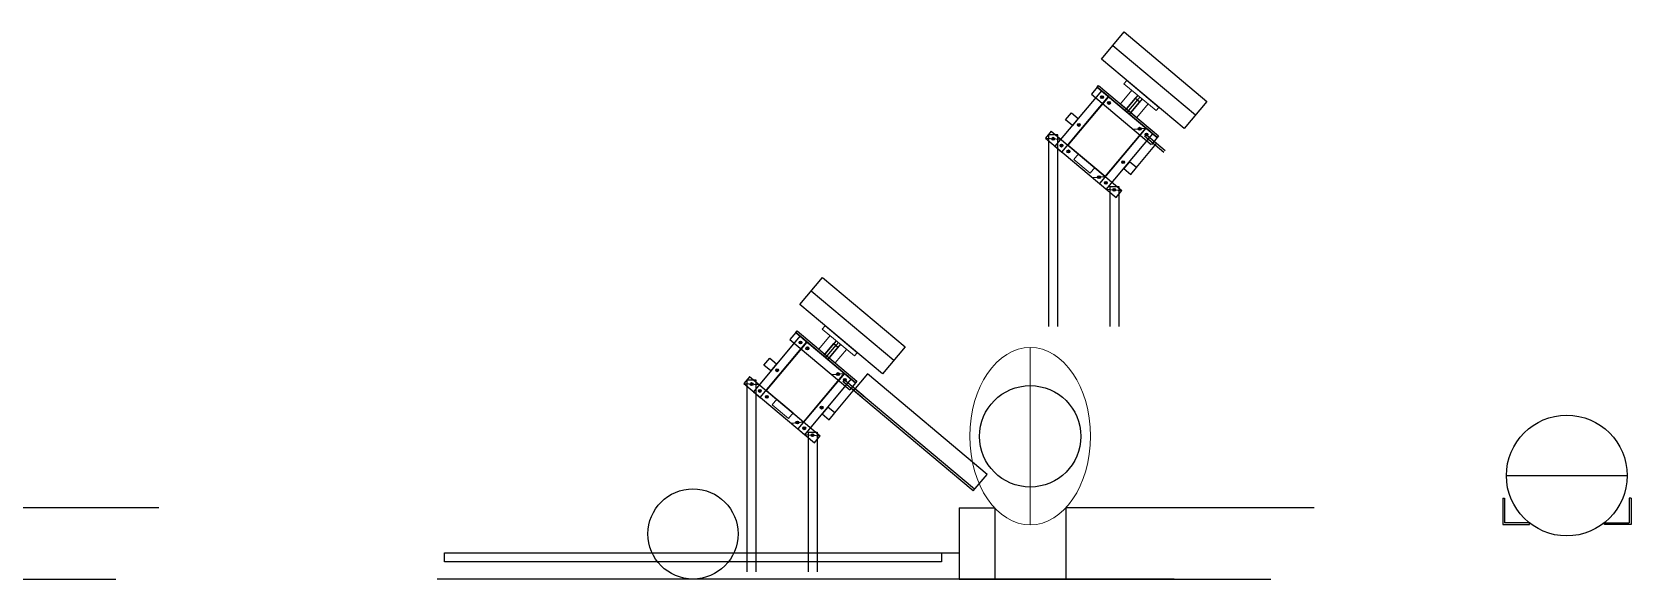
# Model space of a CAD drawing. Header units: millimetres. Extents: x -15418 to 43885, y -27590 to 23052.
# Drawn here: x 38342 to 40594, y -9414 to -8644 of the extents above; entities that cross this region are included whole.
import ezdxf

# ---------------------------------------------------------------- set-up
doc = ezdxf.new("R2010")
doc.units = ezdxf.units.MM
doc.header["$LTSCALE"] = 0.5
doc.layers.get('0').update_dxf_attribs({"lineweight": 5})
doc.layers.get('Defpoints').update_dxf_attribs({"color": 4})
for name, color, linetype in [('Layer1', 1, 'Continuous'), ('Layer2', 2, 'Continuous'), ('Layer3', 9, 'Continuous')]:
    doc.layers.add(name, color=color, linetype=linetype)
doc.layers.add('Layer5', color=51, linetype='Continuous', lineweight=5)

msp = doc.modelspace()

# ---------------------------------------------------------------- linework, layer by layer
at = {"transparency": 33554661}
for p, q in [((39879.6773, -8716.5513), (39883.534, -8711.9551)), ((39924.8739, -8754.4758), (39879.6773, -8716.5513)), ((39883.534, -8711.9551), (39928.7306, -8749.8795)), ((39858.232, -8735.108), (39801.0239, -8803.286)), ((39890.7849, -8725.8717), (39874.7152, -8745.0229)), ((39902.2756, -8735.5136), (39886.2059, -8754.6647)), ((39897.6966, -8764.3065), (39874.7152, -8745.0229)), ((39913.7663, -8745.1554), (39897.6966, -8764.3065)), ((39928.7306, -8749.8795), (39924.8739, -8754.4758)), ((39853.115, -8846.9955), (39910.3231, -8778.8176)), ((39801.0239, -8803.286), (39853.115, -8846.9955)), ((39815.5788, -8815.4989), (39809.1188, -8823.1977)), ((39809.1188, -8823.1977), (39832.1001, -8842.4813)), ((39838.5601, -8834.7826), (39815.5788, -8815.4989)), ((39832.1001, -8842.4813), (39838.5601, -8834.7826)), ((39465.919, -9071.344), (39449.8493, -9090.4951)), ((39454.8113, -9062.0235), (39458.668, -9057.4273)), ((39500.0079, -9099.948), (39454.8113, -9062.0235)), ((39458.668, -9057.4273), (39503.8647, -9095.3517)), ((39433.3661, -9080.5802), (39376.158, -9148.7582)), ((39472.8306, -9109.7787), (39449.8493, -9090.4951)), ((39477.4096, -9080.9858), (39461.3399, -9100.1369)), ((39488.9003, -9090.6276), (39472.8306, -9109.7787)), ((39503.8647, -9095.3517), (39500.0079, -9099.948)), ((39428.249, -9192.4678), (39485.4571, -9124.2898)), ((39376.158, -9148.7582), (39428.249, -9192.4678)), ((39390.7128, -9160.9712), (39384.2528, -9168.6699)), ((39413.6941, -9180.2548), (39390.7128, -9160.9712)), ((39384.2528, -9168.6699), (39407.2341, -9187.9535)), ((39407.2341, -9187.9535), (39413.6941, -9180.2548))]:
    msp.add_line(p, q, dxfattribs=at)
at = {"layer": 'Defpoints', "transparency": 33554661}
for p, q in [((39518.4748, -9125.2341), (39498.8698, -9148.5984)), ((39687.0046, -9266.6474), (39518.4748, -9125.2341)), ((39667.3995, -9290.0117), (39498.8698, -9148.5984)), ((39669.3279, -9287.7136), (39500.7981, -9146.3003)), ((39622.63, -9377.2493), (39647.63, -9377.2493))]:
    msp.add_line(p, q, dxfattribs=at)
at = {"layer": 'Layer1', "transparency": 33554661}
for p, q in [((39847.913, -8682.0654), (39880.0523, -8643.7632)), ((39880.0523, -8643.7632), (39996.4911, -8741.4669)), ((39863.9826, -8662.9143), (39980.4214, -8760.618)), ((39964.3517, -8779.7691), (39847.913, -8682.0654)), ((39848.1203, -8726.6232), (39782.5559, -8804.7598)), ((39792.2847, -8812.9232), (39857.849, -8734.7866)), ((39842.1451, -8721.6095), (39833.9817, -8731.3382)), ((39833.9817, -8731.3382), (39918.2466, -8802.0449)), ((39842.1451, -8721.6095), (39844.0735, -8719.3113)), ((39926.41, -8792.3161), (39842.1451, -8721.6095)), ((39842.1451, -8721.6095), (39926.41, -8792.3161)), ((39852.5633, -8730.3514), (39842.8345, -8722.188)), ((39844.0735, -8719.3113), (39928.3384, -8790.018)), ((39850.8953, -8735.395), (39846.9105, -8735.7436)), ((39850.435, -8736.8549), (39847.3708, -8734.2837)), ((39847.6174, -8737.1014), (39850.1885, -8734.0372)), ((39857.849, -8734.7866), (39848.1203, -8726.6232)), ((39849.0772, -8737.5617), (39848.7286, -8733.5769)), ((39852.5633, -8730.3514), (39862.2921, -8738.5148)), ((39858.232, -8735.108), (39910.3231, -8778.8176)), ((39881.2134, -8754.3916), (39895.9975, -8736.7726)), ((39884.2776, -8756.9628), (39899.0617, -8739.3438)), ((39895.9975, -8736.7726), (39902.1258, -8741.9149)), ((39797.4459, -8767.2569), (39805.6093, -8757.5281)), ((39805.6093, -8757.5281), (39815.3381, -8765.6915)), ((39860.6241, -8743.5584), (39856.6393, -8743.907)), ((39858.4574, -8741.7403), (39858.806, -8745.7251)), ((39881.2134, -8754.3916), (39887.3417, -8759.534)), ((39887.3417, -8759.534), (39902.1258, -8741.9149)), ((39996.4911, -8741.4669), (39964.3517, -8779.7691)), ((39777.3895, -8783.4543), (39769.2261, -8793.1831)), ((39777.2766, -8783.3596), (39876.8623, -8866.922)), ((39807.1747, -8775.4203), (39797.4459, -8767.2569)), ((39815.3381, -8765.6915), (39807.1747, -8775.4203)), ((39814.5887, -8773.352), (39817.6529, -8775.9232)), ((39817.4063, -8773.1055), (39814.8352, -8776.1697)), ((39910.7061, -8779.139), (39845.1418, -8857.2755)), ((39892.8139, -8780.7043), (39910.7061, -8779.139)), ((39903.7524, -8779.7473), (39899.7676, -8780.096)), ((39901.5857, -8777.9293), (39901.9343, -8781.914)), ((39915.9918, -8783.5742), (39906.263, -8775.4108)), ((39920.4349, -8787.3024), (39910.7061, -8779.139)), ((39915.9918, -8783.5742), (39925.7206, -8791.7376)), ((39769.1132, -8793.0883), (39868.6989, -8876.6507)), ((39769.2261, -8793.1831), (39868.6989, -8876.6507)), ((39769.2261, -8793.1831), (39790.9122, -8794.8012)), ((39773.7228, -9058.5313), (39773.7228, -8788.5313)), ((39786.4228, -8788.5313), (39773.7228, -8788.5313)), ((39780.0691, -8791.9921), (39780.0691, -8795.9921)), ((39782.5559, -8804.7598), (39792.2847, -8812.9232)), ((39786.4228, -9058.5313), (39786.4228, -8788.5313)), ((39789.7024, -8803.9216), (39793.6872, -8803.573)), ((39793.2269, -8805.0328), (39790.1628, -8802.4617)), ((39790.4093, -8805.2794), (39792.9804, -8802.2152)), ((39791.5205, -8801.7549), (39791.8692, -8805.7397)), ((39854.8705, -8865.4389), (39920.4349, -8787.3024)), ((39936.0691, -8813.4751), (39908.5915, -8790.4187)), ((39913.4812, -8787.9107), (39909.4964, -8788.2594)), ((39909.9567, -8786.7995), (39913.0209, -8789.3706)), ((39910.2032, -8789.6171), (39912.7743, -8786.553)), ((39937.9974, -8811.177), (39910.5199, -8788.1206)), ((39911.6631, -8790.0774), (39911.3145, -8786.0927)), ((39926.5102, -8792.4002), (39918.3468, -8802.129)), ((39928.3384, -8790.018), (39926.41, -8792.3161)), ((39803.416, -8811.7364), (39799.4312, -8812.085)), ((39801.2493, -8809.9183), (39801.5979, -8813.9031)), ((39877.1745, -8825.8677), (39880.2387, -8828.4389)), ((39879.9922, -8825.6212), (39877.421, -8828.6854)), ((39887.6527, -8826.3706), (39879.4893, -8836.0994)), ((39897.3814, -8834.534), (39887.6527, -8826.3706)), ((39835.6058, -8848.8823), (39853.498, -8847.3169)), ((39846.5443, -8847.9253), (39842.5595, -8848.2739)), ((39844.3776, -8846.1072), (39844.7262, -8850.092)), ((39879.4893, -8836.0994), (39889.218, -8844.2628)), ((39889.218, -8844.2628), (39897.3814, -8834.534)), ((39845.1418, -8857.2755), (39854.8705, -8865.4389)), ((39852.2883, -8856.4373), (39856.2731, -8856.0887)), ((39852.7486, -8854.9774), (39855.8128, -8857.5486)), ((39852.9951, -8857.7951), (39855.5662, -8854.7309)), ((39854.1064, -8854.2706), (39854.455, -8858.2554)), ((39855.0634, -8865.2091), (39876.8623, -8866.922)), ((39859.6128, -8861.5421), (39859.6128, -9058.5313)), ((39859.6128, -8861.5421), (39872.3128, -8861.5421)), ((39865.9628, -8864.0655), (39865.9628, -8868.0655)), ((39868.6989, -8876.6507), (39876.8623, -8866.922)), ((39872.3128, -8861.5421), (39872.3128, -9058.5313)), ((39423.047, -9027.5377), (39455.1864, -8989.2354)), ((39439.1167, -9008.3865), (39555.5554, -9106.0903)), ((39455.1864, -8989.2354), (39571.6251, -9086.9391)), ((39539.4857, -9125.2414), (39423.047, -9027.5377)), ((39423.2543, -9072.0954), (39357.6899, -9150.232)), ((39417.2791, -9067.0817), (39409.1157, -9076.8105)), ((39409.1157, -9076.8105), (39493.3806, -9147.5171)), ((39417.2791, -9067.0817), (39419.2075, -9064.7836)), ((39501.544, -9137.7883), (39417.2791, -9067.0817)), ((39417.2791, -9067.0817), (39501.544, -9137.7883)), ((39427.6973, -9075.8236), (39417.9686, -9067.6602)), ((39419.2075, -9064.7836), (39503.4724, -9135.4902)), ((39432.983, -9080.2588), (39423.2543, -9072.0954)), ((39427.6973, -9075.8236), (39437.4261, -9083.987)), ((39367.4187, -9158.3954), (39432.983, -9080.2588)), ((39426.0293, -9080.8672), (39422.0446, -9081.2158)), ((39425.569, -9082.3271), (39422.5049, -9079.756)), ((39422.7514, -9082.5736), (39425.3225, -9079.5094)), ((39424.2113, -9083.0339), (39423.8626, -9079.0491)), ((39435.7581, -9089.0306), (39431.7733, -9089.3792)), ((39433.3661, -9080.5802), (39485.4571, -9124.2898)), ((39433.5914, -9087.2125), (39433.94, -9091.1973)), ((39456.3474, -9099.8639), (39471.1315, -9082.2448)), ((39456.3474, -9099.8639), (39462.4758, -9105.0062)), ((39459.4116, -9102.435), (39474.1957, -9084.816)), ((39462.4758, -9105.0062), (39477.2599, -9087.3871)), ((39471.1315, -9082.2448), (39477.2599, -9087.3871)), ((39571.6251, -9086.9391), (39539.4857, -9125.2414)), ((39372.5799, -9112.7291), (39380.7433, -9103.0003)), ((39382.3087, -9120.8925), (39372.5799, -9112.7291)), ((39380.7433, -9103.0003), (39390.4721, -9111.1637)), ((39390.4721, -9111.1637), (39382.3087, -9120.8925)), ((39389.7227, -9118.8242), (39392.7869, -9121.3954)), ((39392.5404, -9118.5777), (39389.9692, -9121.6419)), ((39491.1258, -9129.0464), (39481.397, -9120.883)), ((39344.2472, -9138.5605), (39443.833, -9222.1229)), ((39352.5235, -9128.9265), (39344.3601, -9138.6553)), ((39344.3601, -9138.6553), (39443.833, -9222.1229)), ((39344.3601, -9138.6553), (39366.0462, -9140.2734)), ((39348.8569, -9404.0035), (39348.8569, -9134.0035)), ((39361.5569, -9134.0035), (39348.8569, -9134.0035)), ((39352.4106, -9128.8318), (39451.9964, -9212.3942)), ((39355.2031, -9137.4644), (39355.2031, -9141.4644)), ((39361.5569, -9404.0035), (39361.5569, -9134.0035)), ((39485.8401, -9124.6112), (39420.2758, -9202.7477)), ((39430.0045, -9210.9111), (39495.5689, -9132.7746)), ((39467.9479, -9126.1766), (39485.8401, -9124.6112)), ((39478.8864, -9125.2196), (39474.9016, -9125.5682)), ((39476.7197, -9123.4015), (39477.0683, -9127.3863)), ((39511.2031, -9158.9473), (39483.7255, -9135.8909)), ((39488.6152, -9133.383), (39484.6304, -9133.7316)), ((39485.0907, -9132.2717), (39488.1549, -9134.8429)), ((39485.3372, -9135.0894), (39487.9084, -9132.0252)), ((39513.1314, -9156.6492), (39485.6539, -9133.5928)), ((39495.5689, -9132.7746), (39485.8401, -9124.6112)), ((39486.7971, -9135.5497), (39486.4485, -9131.5649)), ((39491.1258, -9129.0464), (39500.8546, -9137.2098)), ((39501.6443, -9137.8725), (39493.4809, -9147.6012)), ((39503.4724, -9135.4902), (39501.544, -9137.7883)), ((39357.6899, -9150.232), (39367.4187, -9158.3954)), ((39364.8365, -9149.3938), (39368.8212, -9149.0452)), ((39368.3609, -9150.5051), (39365.2968, -9147.9339)), ((39365.5433, -9150.7516), (39368.1144, -9147.6874)), ((39366.6545, -9147.2271), (39367.0032, -9151.2119)), ((39378.55, -9157.2086), (39374.5652, -9157.5572)), ((39376.3833, -9155.3905), (39376.7319, -9159.3753)), ((39452.3085, -9171.34), (39455.3727, -9173.9111)), ((39455.1262, -9171.0935), (39452.555, -9174.1576)), ((39462.7867, -9171.8429), (39454.6233, -9181.5716)), ((39454.6233, -9181.5716), (39464.3521, -9189.735)), ((39472.5155, -9180.0063), (39462.7867, -9171.8429)), ((39464.3521, -9189.735), (39472.5155, -9180.0063)), ((39410.7398, -9194.3545), (39428.632, -9192.7891)), ((39421.6783, -9193.3975), (39417.6935, -9193.7461)), ((39419.5116, -9191.5794), (39419.8602, -9195.5642)), ((39420.2758, -9202.7477), (39430.0045, -9210.9111)), ((39427.4223, -9201.9095), (39431.4071, -9201.5609)), ((39427.8826, -9200.4497), (39430.9468, -9203.0208)), ((39428.1291, -9203.2673), (39430.7003, -9200.2031)), ((39429.2404, -9199.7428), (39429.589, -9203.7276)), ((39430.1974, -9210.6813), (39451.9964, -9212.3942)), ((39434.7469, -9207.0143), (39434.7469, -9404.0035)), ((39434.7469, -9207.0143), (39447.4469, -9207.0143)), ((39441.0969, -9209.5377), (39441.0969, -9213.5377)), ((39443.833, -9222.1229), (39451.9964, -9212.3942)), ((39447.4469, -9207.0143), (39447.4469, -9404.0035)), ((39667.3995, -9290.0117), (39687.0046, -9266.6474)), ((40418.4758, -9268.3363), (40588.4758, -9268.3363)), ((40413.4758, -9300.2893), (40413.4758, -9337.2893)), ((40413.4758, -9300.2893), (40415.9758, -9300.2893)), ((40415.9758, -9300.2893), (40415.9758, -9334.7893)), ((40593.9758, -9300.2893), (40591.4758, -9300.2893)), ((40591.4758, -9300.2893), (40591.4758, -9334.7893)), ((40593.9758, -9300.2893), (40593.9758, -9337.2893)), ((38520.2944, -9314.0093), (38170.2944, -9314.0093)), ((39647.63, -9314.0093), (39647.63, -9414.0093)), ((39647.63, -9314.0093), (39697.63, -9314.0093)), ((39697.63, -9314.0093), (39697.63, -9414.0093)), ((40147.63, -9314.0093), (39797.63, -9314.0093)), ((39797.63, -9314.0093), (39797.63, -9414.0093)), ((40413.4758, -9337.2893), (40450.9758, -9337.2893)), ((40450.9758, -9334.7893), (40415.9758, -9334.7893)), ((40450.9758, -9337.2893), (40450.9758, -9334.7893)), ((40556.4758, -9337.2893), (40556.4758, -9334.7893)), ((40556.4758, -9334.7893), (40591.4758, -9334.7893)), ((40593.9758, -9337.2893), (40556.4758, -9337.2893)), ((38922.63, -9389.9493), (38922.63, -9377.2493)), ((38922.63, -9377.2493), (39622.63, -9377.2493)), ((39622.63, -9389.9493), (38922.63, -9389.9493)), ((39242.89, -9377.2493), (39302.37, -9377.2493)), ((39622.63, -9377.2493), (39622.63, -9389.9493)), ((38020.2944, -9414.0093), (38459.4691, -9414.0093)), ((39950.3187, -9414.0093), (38912.4198, -9414.0093)), ((39647.63, -9414.0093), (40086.8047, -9414.0093))]:
    msp.add_line(p, q, dxfattribs=at)
for centre, radius in [((39848.9029, -8735.5693), 2), ((39848.9029, -8735.5693), 2), ((39858.6317, -8743.7327), 2), ((39816.1208, -8774.6376), 2), ((39901.76, -8779.9217), 2), ((39780.0691, -8793.9921), 2), ((39791.6948, -8803.7473), 2), ((39791.6948, -8803.7473), 2), ((39911.4888, -8788.0851), 2), ((39911.4888, -8788.0851), 2), ((39801.4236, -8811.9107), 2), ((39878.7066, -8827.1533), 2), ((39844.5519, -8848.0996), 2), ((39854.2807, -8856.263), 2), ((39854.2807, -8856.263), 2), ((39865.9628, -8866.0655), 2), ((39424.037, -9081.0415), 2), ((39424.037, -9081.0415), 2), ((39433.7657, -9089.2049), 2), ((39391.2548, -9120.1098), 2), ((39355.2031, -9139.4644), 2), ((39476.894, -9125.3939), 2), ((39486.6228, -9133.5573), 2), ((39486.6228, -9133.5573), 2), ((39747.63, -9213.1214), 71.354), ((39366.8289, -9149.2195), 2), ((39366.8289, -9149.2195), 2), ((39376.5576, -9157.3829), 2), ((39453.8406, -9172.6255), 2), ((40503.4758, -9268.3363), 85), ((39419.6859, -9193.5718), 2), ((39429.4147, -9201.7352), 2), ((39429.4147, -9201.7352), 2), ((39441.0969, -9211.5377), 2), ((39272.63, -9350.5093), 63.5)]:
    msp.add_circle(centre, radius, dxfattribs=at)
at = {"layer": 'Layer2', "transparency": 33554661}
for p, q in [((39899.2114, -8732.9424), (39883.1417, -8752.0935)), ((39905.3398, -8738.0847), (39889.2701, -8757.2358)), ((39474.3454, -9078.4146), (39458.2758, -9097.5657)), ((39480.4738, -9083.5569), (39464.4041, -9102.708))]:
    msp.add_line(p, q, dxfattribs=at)
at = {"layer": 'Layer3', "transparency": 33554661}
for p, q in [((39897.3814, -8834.534), (39925.6641, -8800.8281)), ((39472.5155, -9180.0063), (39500.7981, -9146.3003))]:
    msp.add_line(p, q, dxfattribs=at)
at = {"layer": 'Layer5', "transparency": 33554661}
msp.add_line((39747.63, -9337.9231), (39747.63, -9087.9231), dxfattribs=at)
msp.add_ellipse((39747.63, -9212.9231), major_axis=(0, -125), ratio=0.68, dxfattribs=at)

doc.saveas('drawing.dxf')
